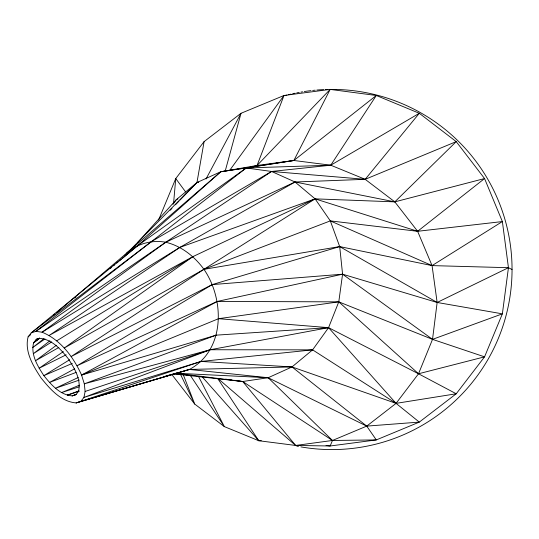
<?xml version="1.0" encoding="UTF-8"?>
<svg xmlns="http://www.w3.org/2000/svg" width="539" height="539" viewBox="0 0 539 539"><rect width="100%" height="100%" fill="white"/><g stroke="black" fill="none" stroke-linecap="round" stroke-linejoin="round"><path stroke-width="0.81" d="M173.531 203.681L175.754 178.55L204.086 141.629L241.014 113.291L284.013 95.484L330.158 89.407L376.303 95.484L419.302 113.291L456.23 141.629L484.561 178.55L502.375 221.556L508.445 267.701L502.375 313.846L484.561 356.845L456.23 393.773L419.302 422.104L376.303 439.918L330.158 445.989L295.662 445.45L258.781 440.727L224.352 426.612L194.72 404.068L171.914 374.639M218.019 378.553L295.662 445.45L332.475 440.464L366.729 426.113L396.071 403.367L418.513 373.776L432.527 339.361L437.142 302.467L432.062 265.606L417.624 231.292L394.817 201.862L365.186 179.325L330.757 165.21L293.876 160.487L257.056 165.473L220.788 171.739L138.112 245.306L31.188 332.913L28.116 336.821C24.316 351.543 33.148 365.866 40.903 377.724C49.864 388.902 60.853 401.696 76.114 402.916L189.398 369.451C225.363 350.323 224.756 299.489 203.937 269.311C194.505 256.396 181.515 246.08 165.783 242.233C151.641 239.707 137.155 243.716 126.443 253.317L56.844 312.425M196.91 182.809L204.086 141.629M39.529 338.108L33.6 342.777C30.548 354.601 37.649 366.116 43.875 375.643C51.077 384.624 59.91 394.905 72.172 395.882L75.999 394.615L78.465 391.476C81.517 379.651 74.416 368.137 68.19 358.61C60.988 349.622 52.155 339.348 39.893 338.371L36.066 339.637L33.6 342.777L39.657 338.249M85.115 391.455L83.943 397.425L80.877 401.333L76.114 402.916L189.398 369.451L292.003 366.938L396.071 403.367L419.302 422.104L366.729 426.113L268.166 377.731L189.398 369.451L80.877 401.333L201.067 361.44L312.6 349.858L396.071 403.367L456.23 393.773L418.513 373.776L328.554 327.658L218.551 318.69L81.557 375.05L84.3 383.822L85.115 391.455L210.197 349.744L328.554 327.658L338.782 301.853L342.575 274.203L339.691 246.586L330.319 220.889L315.093 198.857L295.055 182L271.568 171.463L246.242 167.966L220.788 171.739L196.951 182.539L176.354 199.619L137.553 242.59M225.248 170.903L241.014 113.291L206.039 178.961M158.574 220.02L175.754 178.55L185.591 191.897M172.972 204.321L176.354 199.619L177.904 198.958M173.41 373.817L242.712 381.511L268.166 377.731L292.003 366.938L312.6 349.858L328.554 327.658L396.071 403.367M229.722 170.304L284.013 95.484L257.056 165.473L254.772 166.43M124.92 255.264L196.951 182.539L198.554 182.081M170.209 210.23L171.954 208.425M175.444 204.813L178.935 201.202M180.093 199.996L196.951 182.539L198.621 182.364M126.443 253.317L220.788 171.739L293.876 160.487L376.303 95.484L330.757 165.21L271.568 171.463L151.533 241.526L31.188 332.913L35.945 331.337L165.783 242.233L271.568 171.463L365.186 179.325L456.23 141.629L394.817 201.862L315.093 198.857L179.898 247.381L42.076 332.199L35.945 331.337L246.242 167.966L293.876 160.487L330.158 89.407L257.056 165.473L252.252 166.834M28.116 336.821L30.669 334.658M53.657 315.133L54.931 314.048M74.705 298.06L75.999 296.989M110.293 268.456L111.586 267.378M113.527 265.761L114.82 264.683M116.761 263.072L118.054 261.994M119.348 260.916L121.288 259.299M122.582 258.228L138.112 245.306L246.242 167.966L330.757 165.21L419.302 113.291L365.186 179.325L295.055 182L165.783 242.233L42.076 332.199C60.685 339.813 73.54 357.189 81.557 375.05L216.159 335.164L328.554 327.658M43.807 338.748L32.663 347.574L44.98 338.916M33.6 342.777L39.576 338.121M49.918 340.803L33.317 353.712L51.731 341.901M56.4 345.263L35.52 360.753L58.845 347.46M63.346 351.603L39.125 368.238L66.176 354.797M315.093 198.857L192.908 256.618L64.215 348.032L203.937 269.311L330.319 220.889L432.062 265.606L502.375 221.556L417.624 231.292L315.093 198.857L203.937 269.311L71.161 356.528L212.225 284.599L339.691 246.586L432.062 265.606L508.445 267.701L512.05 269.5M56.71 340.843L192.908 256.618L49.157 335.44L179.898 247.381L295.055 182L394.817 201.862L484.561 178.55L417.624 231.292L330.319 220.889M69.659 359.722L43.875 375.643L72.3 363.414M74.577 368.838L49.453 382.468L76.087 372.415M81.557 375.05L217.21 301.442L342.575 274.203L437.142 302.467L502.375 313.846L432.527 339.361L338.782 301.853L217.21 301.442L77.07 365.745L212.225 284.599L342.575 274.203L432.527 339.361L484.561 356.845L418.513 373.776L338.782 301.853L218.551 318.69M508.445 267.701L437.142 302.467L339.691 246.586L203.937 269.311M78.209 377.509L55.483 388.248L79.307 380.083M79.401 385.19L61.554 392.587L79.112 386.847M312.6 349.858L210.197 349.744L83.943 397.425L201.067 361.44L292.003 366.938L366.729 426.113L376.303 439.918L332.475 440.464L242.712 381.511L233.724 380.264M79.004 390.795L67.24 395.188L79.233 391.253M216.159 335.164L84.3 383.822L210.197 349.744M165.46 376.087L175.977 373.231L268.166 377.731L332.475 440.464L330.158 445.989L326.034 445.45M201.66 376.235L258.781 440.727L261.3 440.646M175.013 373.83L178.342 374.16M179.999 374.322L183.321 374.652M185.814 374.895L187.478 375.063M190.799 375.387L192.463 375.548M175.977 373.231L242.712 381.511L295.662 445.45M225.551 379.139L227.188 379.362M229.641 379.699L232.093 380.042M190.536 375.71L224.352 426.612L198.527 376.451M217.844 378.708L258.781 440.727M180.646 374.632L194.72 404.068L183.233 374.632M329.457 89.427A180.093 180.093 0 0 1 511.477 283.831A180.093 180.093 0 0 1 300.924 446.898M298.431 446.447A180.093 180.093 0 0 1 296.773 446.124M285.347 95.544A180.093 180.093 0 0 1 286.957 95.12M288.581 94.709A180.093 180.093 0 0 1 291.02 94.123M292.657 93.746A180.093 180.093 0 0 1 295.123 93.213M296.773 92.876A180.093 180.093 0 0 1 299.26 92.398M300.924 92.102A180.093 180.093 0 0 1 302.588 91.819M304.259 91.549A180.093 180.093 0 0 1 310.969 90.633M312.654 90.444A180.093 180.093 0 0 1 315.18 90.188M316.865 90.04A180.093 180.093 0 0 1 323.595 89.602M325.273 89.535A180.093 180.093 0 0 1 327.786 89.454M37.393 338.613L36.066 339.637L37.427 338.654M76.134 394.494L72.172 395.882L76.147 394.514"/></g></svg>
